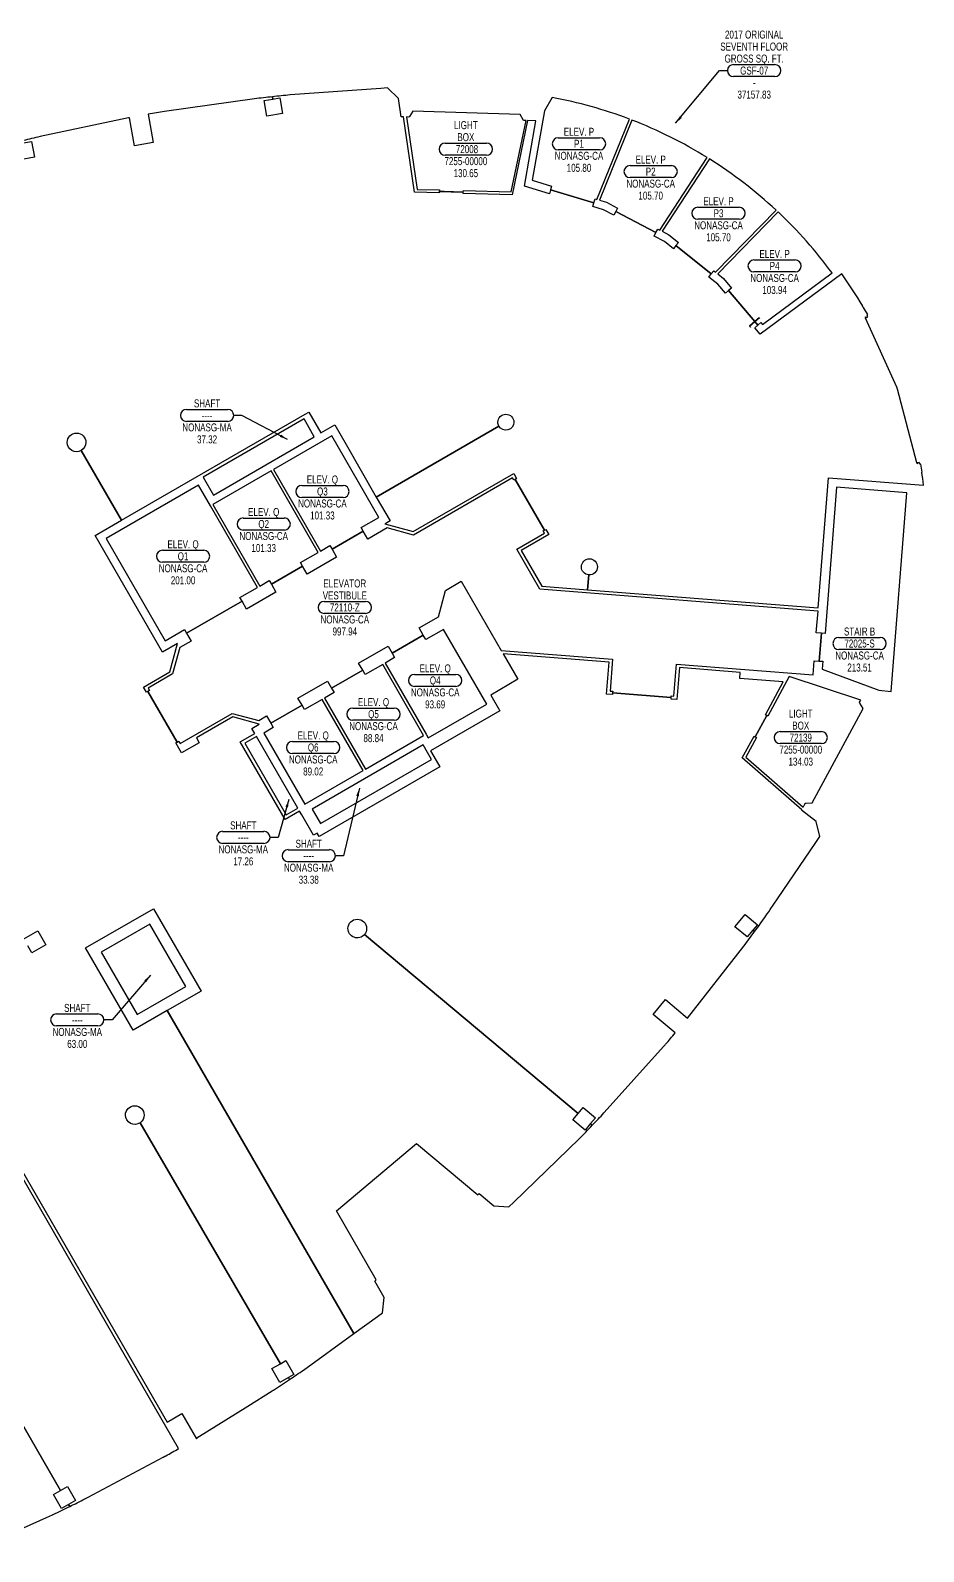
# Model space of a CAD drawing. Extents: x -1771 to 1417, y 4912 to 7408.
# Drawn here: x 78 to 1417, y 5127 to 7408 of the extents above; entities that cross this region are included whole.
import ezdxf
from ezdxf.enums import TextEntityAlignment as Align

# ---------------------------------------------------------------- set-up
doc = ezdxf.new("R2010")
doc.units = 0
doc.header["$LTSCALE"] = 48
doc.header["$MEASUREMENT"] = 0
doc.layers.get('0').update_dxf_attribs({"linetype": 'CONTINUOUS'})
for name, color, linetype in [('AREA', 3, 'CONTINUOUS'), ('AREA2', 1, 'CONTINUOUS'), ('COSTC', 6, 'CONTINUOUS'), ('PLINE2', 5, 'CONTINUOUS'), ('ROOMNA', 4, 'CONTINUOUS'), ('ROOMNO', 4, 'CONTINUOUS'), ('ROOMOV', 4, 'CONTINUOUS')]:
    doc.layers.add(name, color=color, linetype=linetype)
doc.dimstyles.get("Standard").update_dxf_attribs({"dimtxt": 0.18, "dimasz": 12, "dimexe": 0.18, "dimexo": 0.0625, "dimgap": 0.09, "dimtad": 0, "dimtih": 1, "dimtoh": 1, "dimdec": 4, "dimzin": 0, "dimtxsty": 'STANDARD', "dimcen": 0.09, "dimazin": 3, "dimtfac": 1, "dimtdec": 4, "dimtofl": 0, "dimtmove": 0, "dimatfit": 3, "dimtolj": 1, "dimtzin": 0})

# ---------------------------------------------------------------- blocks, each defined once
blk = doc.blocks.new('ROOM')
at = {"layer": 'ROOMOV'}
for p, q in [((-31, 9), (31, 9)), ((31, -9), (-31, -9))]:
    blk.add_line(p, q, dxfattribs=at)
for centre, start, end in [((-31, 0), 90, 270), ((31, 0), 270, 90)]:
    blk.add_arc(centre, 9.04, start, end, dxfattribs=at)
at = {"width": 0.75, "flags": 1}
for tag, p in [('FLTYPE', (-60, -48)), ('FLFIN', (-60, -36)), ('USER1', (60, -48)), ('ICRA', (60, -36)), ('FLCOND', (-60, -60)), ('USER2', (60, -60)), ('WLTYPE', (-60, -84)), ('WLFIN', (-60, -72)), ('BLDG', (-24, -84)), ('SITE', (-24, -72)), ('UCODE', (24, -72)), ('UDESC', (24, -84)), ('USER3', (60, -72)), ('USER4', (60, -84)), ('WLCOND', (-60, -96)), ('CLFIN', (-60, -108)), ('COSTCD', (-24, -108)), ('FLR', (-24, -96)), ('FCODE', (24, -96)), ('FDESC', (24, -108)), ('USER5', (60, -96)), ('USER6', (60, -108)), ('CLCOND', (-60, -132)), ('CLTYPE', (-60, -120)), ('DEPTD', (-24, -120)), ('RDES', (-24, -132)), ('CONTACT', (24, -132)), ('DIVISION', (24, -120)), ('USER7', (60, -120)), ('USER8', (60, -132)), ('CLHT', (-60, -144)), ('BASE', (-60, -156)), ('CHDATE', (-24, -144)), ('CBACK', (-24, -156)), ('PRCONTACT', (24, -156)), ('OCCUP', (24, -144)), ('BLOCK2', (60, -156)), ('BLOCK', (60, -144))]:
    blk.add_attdef(tag, text='', height=6, dxfattribs=at).set_placement(p, align=Align.MIDDLE_CENTER)
at = {"layer": 'AREA', "width": 0.75}
blk.add_attdef('AREA', text='', height=12, dxfattribs=at).set_placement((0, -36), align=Align.MIDDLE_CENTER)
at = {"layer": 'AREA2', "width": 0.75}
blk.add_attdef('AREA2', text='', height=12, dxfattribs=at).set_placement((0, -36), align=Align.MIDDLE_CENTER)
at = {"layer": 'COSTC', "width": 0.75}
blk.add_attdef('COSTC', text='', height=12, dxfattribs=at).set_placement((0, -18), align=Align.MIDDLE_CENTER)
at = {"layer": 'ROOMNA', "width": 0.75}
for tag, p in [('RMNAA', (0, 54)), ('RMNAC', (0, 18)), ('RMNAB', (0, 36))]:
    blk.add_attdef(tag, text='', height=12, dxfattribs=at).set_placement(p, align=Align.MIDDLE_CENTER)
at = {"layer": 'ROOMNO', "width": 0.75}
blk.add_attdef('RMNU', text='', height=12, dxfattribs=at).set_placement((0, 0), align=Align.MIDDLE_CENTER)

msp = doc.modelspace()

# ---------------------------------------------------------------- linework, layer by layer
at = {"layer": 'PLINE2', "color": 6}
for points in [[(5.6, 5800.7), (282.6, 5321, 0.946878), (282.6, 5321), (304.8, 5333.9), (326.7, 5296.1), (327.1, 5296.4, -0.555541), (327.1, 5296.4), (326.7, 5297), (327.4, 5297.4), (403.5, 5344.8), (440.4, 5367.9), (441.8, 5368.7), (442.4, 5369.1, 0.002582), (466.4, 5385.1), (464.8, 5387.9), (451.8, 5380.4), (439.8, 5401.2), (452.7, 5408.6), (242.2, 5769.9, -0.606039), (220.2, 5781.4, -1), (248.2, 5781.4, -0.2453), (242.2, 5769.9), (452.7, 5408.6), (460.6, 5413.2), (472.6, 5392.4), (464.8, 5387.9), (466.4, 5385.1, 0.00224), (487.1, 5399.1), (562.7, 5453.8), (283, 5938.1), (231.8, 5908.6), (160.5, 6032), (262.5, 6090.8), (333.8, 5967.4), (283, 5938.1), (562.7, 5453.8), (597.9, 5479.2), (597.9, 5479.2), (605.7, 5484.9), (608.2, 5507.6), (594, 5532.2), (596.3, 5534.2), (536.4, 5638), (656.5, 5738.7), (748.3, 5661.7), (750.6, 5663.7), (772.4, 5645.4), (795.2, 5643.9), (802.4, 5650.9), (802.4, 5650.9), (900.3, 5745.8, 0.002561), (920.2, 5766.3), (917.5, 5768.6), (909.4, 5758.9), (891, 5774.3), (899.1, 5784), (578.5, 6052.2, -0.700716), (553.8, 6061.2, -1), (581.8, 6061.2, -0.175975), (578.5, 6052.2), (899.1, 5784), (906.4, 5792.7), (924.8, 5777.3), (917.5, 5768.6), (920.2, 5766.3, 0.002262), (937.6, 5784.6), (938.1, 5785.2), (938.1, 5785.2), (1027.1, 5884.2), (1028.2, 5885.5), (1029.2, 5886.5), (1030, 5887.5, 0.002059), (1044.6, 5904.7), (1011.6, 5932.4), (1030.1, 5954.5), (1063, 5926.9), (1147.4, 6034.6, 0.002435), (1163.5, 6056.5), (1160.8, 6058.6), (1152.4, 6048.5), (1134, 6063.9), (1149.4, 6082.3), (1167.8, 6066.9), (1160.8, 6058.6), (1163.5, 6056.5, 0.0025), (1178.8, 6077.7), (1179.1, 6078.1), (1179.5, 6078.7), (1182.4, 6083), (1184.7, 6086.3), (1186.8, 6089.5), (1197.8, 6105.7), (1255.2, 6190.3), (1255.2, 6190.3), (1256.2, 6191.8), (1256.2, 6191.8), (1261.3, 6199.3), (1255.8, 6221.5), (1234, 6238.8), (1234.2, 6239.3), (1145.1, 6317.2), (1162.7, 6349.8), (1164.5, 6348.8), (1181.6, 6380.5), (1179.7, 6381.5), (1206.4, 6431.1), (1206.4, 6431.1), (1141.4, 6436.2), (1142.1, 6445.2), (1050.8, 6452.4), (1047, 6404.5), (1038.2, 6405.2), (1038.4, 6407.7), (950.6, 6414.5), (950.5, 6412.1), (941.6, 6412.8), (945.4, 6460.7), (786.6, 6473.1), (808.7, 6434.9), (767.8, 6411.3), (781.4, 6387.7), (677.7, 6327.8), (686.2, 6313), (691.7, 6303.6), (510.5, 6199), (507.5, 6204.2), (502.3, 6201.2), (484.8, 6231.5), (481.4, 6237.3), (459.5, 6224.7), (392.3, 6341.1), (414.2, 6353.8), (409.8, 6361.3), (420.8, 6367.7), (381.1, 6378.4), (326.7, 6347), (330.8, 6339.8), (304.4, 6324.6), (300.3, 6331.7), (300.3, 6331.7), (295.8, 6339.4), (297.9, 6340.6), (253.9, 6416.8), (251.8, 6415.6), (247.4, 6423.3), (286.8, 6446.1), (298.2, 6488.6), (275.7, 6475.6), (174.7, 6650.5), (214.3, 6673.4), (153.9, 6778.1, -0.57735), (132.9, 6790.2, -1), (160.9, 6790.2, -0.26795), (153.9, 6778.1), (214.3, 6673.4), (489.9, 6832.5), (495.1, 6835.5), (513.1, 6804.3), (533.9, 6816.3), (550.9, 6786.9), (596.3, 6708.3), (780.2, 6814.5, -0.131652), (778.6, 6820.5, -1), (802.6, 6820.5, -0.767328), (780.2, 6814.5), (596.3, 6708.3), (616.9, 6672.6), (611.9, 6669.7), (608.9, 6667.9), (651.4, 6656.5), (802.3, 6743.7), (806.7, 6736), (804.6, 6734.8), (848.6, 6658.6), (850.7, 6659.8), (855.2, 6652.1), (813.6, 6628.1), (844.5, 6574.6), (913.1, 6569.3), (914.9, 6591.6, -0.391469), (903.8, 6603.6, -1), (927.8, 6603.6, -0.43733), (914.9, 6591.6), (913.1, 6569.3), (1259, 6542.1), (1274.2, 6737.3), (1416.8, 6726.2, 0.007183), (1414.2, 6745.7), (1414.5, 6745.7, 0.004407), (1412.6, 6757.6), (1411.4, 6757.4), (1411.1, 6758.7), (1410.5, 6758.6), (1410.2, 6760.3), (1407.3, 6759.8), (1407.6, 6758.2), (1407.5, 6758.2), (1407.3, 6759.2), (1406.6, 6759.1), (1406.5, 6759.8), (1377.9, 6870), (1376.9, 6872.8), (1329.9, 6976.4), (1329.5, 6977.1), (1330.1, 6977.5), (1329.6, 6978.3), (1329.7, 6978.4), (1330.5, 6976.9), (1333.1, 6978.3), (1332.2, 6979.8), (1332.8, 6980.1), (1332.1, 6981.4), (1333.1, 6981.9, 0.004563), (1326.8, 6992.7), (1326.4, 6993), (1326.4, 6993, 0.00064), (1325.5, 6994.5), (1325.6, 6994.6, 0.021006), (1294.1, 7042.8), (1172, 6952.4), (1163.8, 6962.1), (1168.3, 6966), (1163.8, 6971.3), (1156.1, 6964.7), (1157.4, 6963.2), (1157.8, 6963.6), (1157.8, 6963.6), (1157.3, 6963.2), (1156, 6964.7), (1163.8, 6971.3), (1124.4, 7017.9), (1119.8, 7014), (1108.5, 7027.3), (1094.9, 7038.2), (1098.6, 7042.9), (1045.5, 7085.3), (1041.8, 7080.6), (1028.2, 7091.5), (1012.7, 7099.6), (1015.5, 7104.9), (955.2, 7136.4), (952.4, 7131.1), (937, 7139.2), (921, 7143.9), (922.7, 7149.6), (857.5, 7169), (855.8, 7163.2), (818.4, 7174.3), (835.7, 7272.4), (823.1, 7272.7), (800.1, 7161.6), (726.7, 7163.6), (726.8, 7165.7), (698, 7166.5), (690.8, 7166.7), (690.8, 7164.5), (653.8, 7165.5), (637.3, 7278.3), (633.7, 7278.4), (629.7, 7306), (613.2, 7321.8), (603.2, 7321), (603.2, 7321), (467.2, 7311.2, 0.002388), (440.6, 7308.5), (441.1, 7305.1), (451.8, 7307), (455.9, 7283.4), (432.3, 7279.2), (428.1, 7302.9), (441.1, 7305.1), (440.6, 7308.5, 0.002432), (413.7, 7305.5), (278.6, 7286.4, 0.002195), (254.5, 7282.3), (262, 7239.8), (233.6, 7234.8), (226.1, 7277.1), (224.9, 7276.9), (92.2, 7248.8, 0.002323), (67, 7242.7)], [(-86.1, 5580.2), (122.9, 5218.2), (133.3, 5224.2), (145.3, 5203.4), (134.9, 5197.4), (136.6, 5194.4, 0.003244), (159.3, 5205.7), (159.8, 5205.9), (160.5, 5206.3), (164.4, 5208.4), (276.6, 5268.2), (279.5, 5269.7), (280.1, 5270.1), (280.7, 5270.4, 0.002057), (299.9, 5281.3), (3.9, 5794.1)], [(-12.3, 5126.8), (101.6, 5177.8), (110.8, 5182), (111.4, 5182.3), (112, 5182.5, 0.002447), (136.6, 5194.4), (134.9, 5197.4), (124.5, 5191.4), (112.5, 5212.2), (122.9, 5218.2), (-86.1, 5580.2, -0.57735)]]:
    msp.add_lwpolyline(points, format="xyb", dxfattribs=at)
for points in [[(975.7, 7275.1, 0.044736), (859.8, 7307.5), (848.5, 7287.3), (830.2, 7183.3), (859.2, 7174.7), (857.5, 7169), (922.7, 7149.6), (924.4, 7155.4), (927, 7154.6)], [(1092.3, 7217.5, 0.046853), (979.5, 7273.6), (930.8, 7153.5), (941.5, 7150.3), (958, 7141.7), (955.2, 7136.4), (1015.5, 7104.9), (1018.3, 7110.2), (1021.3, 7108.6)], [(1095.7, 7215.3), (1024.9, 7106.8), (1034.7, 7101.6), (1049.3, 7090), (1045.5, 7085.3), (1098.6, 7042.9), (1102.4, 7047.5), (1105.1, 7045.4), (1195.7, 7138.5, 0.046853)], [(1198.6, 7135.8), (1108.2, 7042.9), (1116.9, 7035.9), (1128.9, 7021.7), (1124.4, 7017.9), (1163.8, 6971.3), (1170.3, 6976.8), (1170.8, 6976.2), (1170.8, 6976.2), (1170.3, 6976.8), (1163.8, 6971.3), (1168.3, 6966), (1172.9, 6969.9), (1175.2, 6967.2), (1279.6, 7044.4, 0.045393)]]:
    msp.add_lwpolyline(points, format="xyb", close=True, dxfattribs=at)
for points in [[(820.8, 7272.9), (817.2, 7273), (817.2, 7272.9), (816.8, 7272.9), (816.3, 7273.8), (811.9, 7281.9), (651.2, 7286.7), (646.3, 7279), (645.5, 7277.8), (645.5, 7278), (645.3, 7278), (645.3, 7278.1), (641.6, 7278.2), (657.5, 7169.7), (690.9, 7168.8), (690.8, 7166.7), (726.8, 7165.7), (726.9, 7167.8), (798.7, 7165.9)], [(503.4, 6798.7), (488, 6825.3), (336.7, 6738), (352, 6711.3)], [(529.5, 6799.9), (442, 6749.4), (512.5, 6627.3), (526.8, 6635.6), (530.1, 6630), (576.8, 6657), (573.6, 6662.6), (600, 6677.8)], [(807, 6629.9), (848.5, 6653.9), (846.5, 6657.4), (848.6, 6658.6), (804.6, 6734.8), (802.5, 6733.6), (800.5, 6737), (652.1, 6651.3), (612.4, 6661.9), (583.6, 6645.3), (576.8, 6657), (530.1, 6630), (536.8, 6618.3), (492.6, 6592.8), (485.9, 6604.5), (439.1, 6577.5), (445.9, 6565.8), (401.7, 6540.3), (395, 6552), (311.8, 6504), (318.6, 6492.3), (301.6, 6482.5), (291, 6442.9), (254.1, 6421.5), (256.1, 6418.1), (253.9, 6416.8), (297.9, 6340.6), (300.1, 6341.9), (302.1, 6338.4), (380.4, 6383.6), (420, 6373), (431.9, 6379.9), (438.2, 6369.1), (485, 6396.1), (478.8, 6406.8), (522.9, 6432.3), (529.1, 6421.6), (575.9, 6448.6), (569.7, 6459.3), (613.9, 6484.8), (620.1, 6474.1), (666.8, 6501.1), (660.6, 6511.9), (689.4, 6528.6), (700.1, 6568.2), (723.8, 6581.9), (783.7, 6478.2), (950.6, 6465.1), (946.8, 6417.3), (950.8, 6417), (950.6, 6414.5), (1038.4, 6407.7), (1038.6, 6410.1), (1042.6, 6409.8), (1046.3, 6457.6), (1251.1, 6441.6), (1252.8, 6462.8), (1260.4, 6462.3), (1263.7, 6504.2), (1256, 6504.7), (1258.6, 6537.3), (841.5, 6570)], [(438.6, 6747.4), (351.1, 6696.9), (421.6, 6574.8), (435.9, 6583.1), (439.1, 6577.5), (485.9, 6604.5), (482.6, 6610.1), (509.1, 6625.3)], [(347.6, 6694.9), (329.6, 6726.1), (191.1, 6646.1), (279.6, 6492.8), (308.6, 6509.6), (311.8, 6504), (395, 6552), (391.7, 6557.6), (418.1, 6572.8), (347.6, 6694.9)], [(1391.8, 6714.8), (1286.4, 6723.1), (1269.2, 6503.8), (1263.7, 6504.2), (1260.4, 6462.3), (1265.9, 6461.9), (1264.9, 6450), (1349.9, 6418.8), (1368.5, 6416.5)], [(697, 6509.8), (670.6, 6494.6), (666.8, 6501.1), (620.1, 6474.1), (623.8, 6467.6), (609.5, 6459.3), (671, 6352.8), (671, 6352.8), (674.3, 6347.2), (761.8, 6397.7)], [(605.9, 6457.2), (579.6, 6442.1), (575.9, 6448.6), (529.1, 6421.6), (532.9, 6415.1), (518.6, 6406.8), (580.1, 6300.3), (667.3, 6350.7)], [(1326.1, 6391.3), (1321.3, 6399.2), (1320.8, 6400.1), (1320.9, 6400.4), (1321, 6400.4), (1322.7, 6403.6), (1215.5, 6439), (1183.5, 6379.5), (1181.6, 6380.5), (1164.5, 6348.8), (1166.4, 6347.8), (1150.5, 6318.2), (1236.3, 6243.1), (1237.4, 6245.2), (1237.4, 6245.2), (1237.7, 6245.8), (1237.8, 6245.7), (1239.5, 6248.9), (1239.4, 6249), (1239.6, 6249.3), (1240.6, 6249.3), (1249.9, 6249.7)], [(515.1, 6404.8), (488.7, 6389.6), (485, 6396.1), (438.2, 6369.1), (441.9, 6362.6), (427.7, 6354.3), (489.2, 6247.9), (576.6, 6298.3)], [(416.8, 6349.2), (399.4, 6339.2), (461.4, 6231.8), (478.8, 6241.9)], [(679.1, 6314.8), (673.1, 6325.2), (666.6, 6336.4), (500.3, 6240.4), (512.9, 6218.8)], [(256.8, 6067.6), (184, 6025.6), (238, 5932.1), (310.8, 5974.1)]]:
    msp.add_lwpolyline(points, close=True, dxfattribs=at)
for points in [[(67.6, 7239.3), (79.5, 7241.4), (83.7, 7217.8), (60, 7213.6)], [(67.8, 6045.6), (88.6, 6057.6), (100.6, 6036.8), (79.8, 6024.8), (73.8, 6035.2)]]:
    msp.add_lwpolyline(points, dxfattribs=at)

# ---------------------------------------------------------------- block references
at = {"layer": 'ROOMNO'}
ref = msp.add_blockref('ROOM', (1162.9, 7347.8), dxfattribs=at)
ref.add_attrib('RMNU', 'GSF-07', dxfattribs={"height": 12, "width": 0.75}).set_placement((1162.9, 7347.8), align=Align.MIDDLE_CENTER)
ref.add_attrib('RMNAA', '2017 ORIGINAL', dxfattribs={"layer": 'ROOMNA', "height": 12, "width": 0.75}).set_placement((1162.9, 7401.8), align=Align.MIDDLE_CENTER)
ref.add_attrib('RMNAB', 'SEVENTH FLOOR', dxfattribs={"layer": 'ROOMNA', "height": 12, "width": 0.75}).set_placement((1162.9, 7383.8), align=Align.MIDDLE_CENTER)
ref.add_attrib('RMNAC', 'GROSS SQ. FT.', dxfattribs={"layer": 'ROOMNA', "height": 12, "width": 0.75}).set_placement((1162.9, 7365.8), align=Align.MIDDLE_CENTER)
ref.add_attrib('COSTC', '-', dxfattribs={"layer": 'COSTC', "height": 12, "width": 0.75}).set_placement((1162.9, 7329.8), align=Align.MIDDLE_CENTER)
ref.add_attrib('AREA', '37157.83', dxfattribs={"layer": 'AREA', "height": 12, "width": 0.75}).set_placement((1162.9, 7311.8), align=Align.MIDDLE_CENTER)
ref = msp.add_blockref('ROOM', (730.6, 7230), dxfattribs=at)
ref.add_attrib('RMNU', ' 72008', dxfattribs={"height": 12, "width": 0.75}).set_placement((730.6, 7230), align=Align.MIDDLE_CENTER)
ref.add_attrib('RMNAB', 'LIGHT', dxfattribs={"layer": 'ROOMNA', "height": 12, "width": 0.75}).set_placement((730.6, 7266), align=Align.MIDDLE_CENTER)
ref.add_attrib('RMNAC', 'BOX', dxfattribs={"layer": 'ROOMNA', "height": 12, "width": 0.75}).set_placement((730.6, 7248), align=Align.MIDDLE_CENTER)
ref.add_attrib('COSTC', '7255-00000', dxfattribs={"layer": 'COSTC', "height": 12, "width": 0.75}).set_placement((730.6, 7212), align=Align.MIDDLE_CENTER)
ref.add_attrib('AREA2', '130.65', dxfattribs={"layer": 'AREA2', "height": 12, "width": 0.75}).set_placement((730.6, 7194), align=Align.MIDDLE_CENTER)
ref = msp.add_blockref('ROOM', (900.2, 7238), dxfattribs=at)
ref.add_attrib('RMNU', 'P1', dxfattribs={"height": 12, "width": 0.75}).set_placement((900.2, 7238), align=Align.MIDDLE_CENTER)
ref.add_attrib('RMNAC', 'ELEV. P', dxfattribs={"layer": 'ROOMNA', "height": 12, "width": 0.75}).set_placement((900.2, 7256), align=Align.MIDDLE_CENTER)
ref.add_attrib('COSTC', 'NONASG-CA', dxfattribs={"layer": 'COSTC', "height": 12, "width": 0.75}).set_placement((900.2, 7220), align=Align.MIDDLE_CENTER)
ref.add_attrib('AREA2', '105.80', dxfattribs={"layer": 'AREA2', "height": 12, "width": 0.75}).set_placement((900.2, 7202), align=Align.MIDDLE_CENTER)
ref = msp.add_blockref('ROOM', (1007.7, 7196.3), dxfattribs=at)
ref.add_attrib('RMNU', 'P2', dxfattribs={"height": 12, "width": 0.75}).set_placement((1007.7, 7196.3), align=Align.MIDDLE_CENTER)
ref.add_attrib('RMNAC', 'ELEV. P', dxfattribs={"layer": 'ROOMNA', "height": 12, "width": 0.75}).set_placement((1007.7, 7214.3), align=Align.MIDDLE_CENTER)
ref.add_attrib('COSTC', 'NONASG-CA', dxfattribs={"layer": 'COSTC', "height": 12, "width": 0.75}).set_placement((1007.7, 7178.3), align=Align.MIDDLE_CENTER)
ref.add_attrib('AREA2', '105.70', dxfattribs={"layer": 'AREA2', "height": 12, "width": 0.75}).set_placement((1007.7, 7160.3), align=Align.MIDDLE_CENTER)
ref = msp.add_blockref('ROOM', (1109.4, 7133.8), dxfattribs=at)
ref.add_attrib('RMNU', 'P3', dxfattribs={"height": 12, "width": 0.75}).set_placement((1109.4, 7133.8), align=Align.MIDDLE_CENTER)
ref.add_attrib('RMNAC', 'ELEV. P', dxfattribs={"layer": 'ROOMNA', "height": 12, "width": 0.75}).set_placement((1109.4, 7151.8), align=Align.MIDDLE_CENTER)
ref.add_attrib('COSTC', 'NONASG-CA', dxfattribs={"layer": 'COSTC', "height": 12, "width": 0.75}).set_placement((1109.4, 7115.8), align=Align.MIDDLE_CENTER)
ref.add_attrib('AREA2', '105.70', dxfattribs={"layer": 'AREA2', "height": 12, "width": 0.75}).set_placement((1109.4, 7097.8), align=Align.MIDDLE_CENTER)
ref = msp.add_blockref('ROOM', (1193.5, 7054.8), dxfattribs=at)
ref.add_attrib('RMNU', 'P4', dxfattribs={"height": 12, "width": 0.75}).set_placement((1193.5, 7054.8), align=Align.MIDDLE_CENTER)
ref.add_attrib('RMNAC', 'ELEV. P', dxfattribs={"layer": 'ROOMNA', "height": 12, "width": 0.75}).set_placement((1193.5, 7072.8), align=Align.MIDDLE_CENTER)
ref.add_attrib('COSTC', 'NONASG-CA', dxfattribs={"layer": 'COSTC', "height": 12, "width": 0.75}).set_placement((1193.5, 7036.8), align=Align.MIDDLE_CENTER)
ref.add_attrib('AREA2', '103.94', dxfattribs={"layer": 'AREA2', "height": 12, "width": 0.75}).set_placement((1193.5, 7018.8), align=Align.MIDDLE_CENTER)
ref = msp.add_blockref('ROOM', (342.6, 6830.7), dxfattribs=at)
ref.add_attrib('RMNU', '----', dxfattribs={"height": 12, "width": 0.75}).set_placement((342.6, 6830.7), align=Align.MIDDLE_CENTER)
ref.add_attrib('RMNAC', 'SHAFT', dxfattribs={"layer": 'ROOMNA', "height": 12, "width": 0.75}).set_placement((342.6, 6848.7), align=Align.MIDDLE_CENTER)
ref.add_attrib('COSTC', 'NONASG-MA', dxfattribs={"layer": 'COSTC', "height": 12, "width": 0.75}).set_placement((342.6, 6812.7), align=Align.MIDDLE_CENTER)
ref.add_attrib('AREA2', '37.32', dxfattribs={"layer": 'AREA2', "height": 12, "width": 0.75}).set_placement((342.6, 6794.7), align=Align.MIDDLE_CENTER)
ref = msp.add_blockref('ROOM', (515.5, 6716.6), dxfattribs=at)
ref.add_attrib('RMNU', 'Q3', dxfattribs={"height": 12, "width": 0.75}).set_placement((515.5, 6716.6), align=Align.MIDDLE_CENTER)
ref.add_attrib('RMNAC', 'ELEV. Q', dxfattribs={"layer": 'ROOMNA', "height": 12, "width": 0.75}).set_placement((515.5, 6734.6), align=Align.MIDDLE_CENTER)
ref.add_attrib('COSTC', 'NONASG-CA', dxfattribs={"layer": 'COSTC', "height": 12, "width": 0.75}).set_placement((515.5, 6698.6), align=Align.MIDDLE_CENTER)
ref.add_attrib('AREA2', '101.33', dxfattribs={"layer": 'AREA2', "height": 12, "width": 0.75}).set_placement((515.5, 6680.6), align=Align.MIDDLE_CENTER)
ref = msp.add_blockref('ROOM', (427.5, 6667.8), dxfattribs=at)
ref.add_attrib('RMNU', 'Q2', dxfattribs={"height": 12, "width": 0.75}).set_placement((427.5, 6667.8), align=Align.MIDDLE_CENTER)
ref.add_attrib('RMNAC', 'ELEV. Q', dxfattribs={"layer": 'ROOMNA', "height": 12, "width": 0.75}).set_placement((427.5, 6685.8), align=Align.MIDDLE_CENTER)
ref.add_attrib('COSTC', 'NONASG-CA', dxfattribs={"layer": 'COSTC', "height": 12, "width": 0.75}).set_placement((427.5, 6649.8), align=Align.MIDDLE_CENTER)
ref.add_attrib('AREA2', '101.33', dxfattribs={"layer": 'AREA2', "height": 12, "width": 0.75}).set_placement((427.5, 6631.8), align=Align.MIDDLE_CENTER)
ref = msp.add_blockref('ROOM', (306.6, 6619.4), dxfattribs=at)
ref.add_attrib('RMNU', 'Q1', dxfattribs={"height": 12, "width": 0.75}).set_placement((306.6, 6619.4), align=Align.MIDDLE_CENTER)
ref.add_attrib('RMNAC', 'ELEV. Q', dxfattribs={"layer": 'ROOMNA', "height": 12, "width": 0.75}).set_placement((306.6, 6637.4), align=Align.MIDDLE_CENTER)
ref.add_attrib('COSTC', 'NONASG-CA', dxfattribs={"layer": 'COSTC', "height": 12, "width": 0.75}).set_placement((306.6, 6601.4), align=Align.MIDDLE_CENTER)
ref.add_attrib('AREA2', '201.00', dxfattribs={"layer": 'AREA2', "height": 12, "width": 0.75}).set_placement((306.6, 6583.4), align=Align.MIDDLE_CENTER)
ref = msp.add_blockref('ROOM', (549.1, 6542.7), dxfattribs=at)
ref.add_attrib('RMNU', '72110-Z', dxfattribs={"height": 12, "width": 0.75}).set_placement((549.1, 6542.7), align=Align.MIDDLE_CENTER)
ref.add_attrib('RMNAB', 'ELEVATOR', dxfattribs={"layer": 'ROOMNA', "height": 12, "width": 0.75}).set_placement((549.1, 6578.7), align=Align.MIDDLE_CENTER)
ref.add_attrib('RMNAC', 'VESTIBULE', dxfattribs={"layer": 'ROOMNA', "height": 12, "width": 0.75}).set_placement((549.1, 6560.7), align=Align.MIDDLE_CENTER)
ref.add_attrib('COSTC', 'NONASG-CA', dxfattribs={"layer": 'COSTC', "height": 12, "width": 0.75}).set_placement((549.1, 6524.7), align=Align.MIDDLE_CENTER)
ref.add_attrib('AREA2', '997.94', dxfattribs={"layer": 'AREA2', "height": 12, "width": 0.75}).set_placement((549.1, 6506.7), align=Align.MIDDLE_CENTER)
ref = msp.add_blockref('ROOM', (1320.9, 6488.6), dxfattribs=at)
ref.add_attrib('RMNU', '72025-S', dxfattribs={"height": 12, "width": 0.75}).set_placement((1320.9, 6488.6), align=Align.MIDDLE_CENTER)
ref.add_attrib('RMNAC', 'STAIR B', dxfattribs={"layer": 'ROOMNA', "height": 12, "width": 0.75}).set_placement((1320.9, 6506.6), align=Align.MIDDLE_CENTER)
ref.add_attrib('COSTC', 'NONASG-CA', dxfattribs={"layer": 'COSTC', "height": 12, "width": 0.75}).set_placement((1320.9, 6470.6), align=Align.MIDDLE_CENTER)
ref.add_attrib('AREA2', '213.51', dxfattribs={"layer": 'AREA2', "height": 12, "width": 0.75}).set_placement((1320.9, 6452.6), align=Align.MIDDLE_CENTER)
ref = msp.add_blockref('ROOM', (684.6, 6433.3), dxfattribs=at)
ref.add_attrib('RMNU', 'Q4', dxfattribs={"height": 12, "width": 0.75}).set_placement((684.6, 6433.3), align=Align.MIDDLE_CENTER)
ref.add_attrib('RMNAC', 'ELEV. Q', dxfattribs={"layer": 'ROOMNA', "height": 12, "width": 0.75}).set_placement((684.6, 6451.3), align=Align.MIDDLE_CENTER)
ref.add_attrib('COSTC', 'NONASG-CA', dxfattribs={"layer": 'COSTC', "height": 12, "width": 0.75}).set_placement((684.6, 6415.3), align=Align.MIDDLE_CENTER)
ref.add_attrib('AREA2', '93.69', dxfattribs={"layer": 'AREA2', "height": 12, "width": 0.75}).set_placement((684.6, 6397.3), align=Align.MIDDLE_CENTER)
ref = msp.add_blockref('ROOM', (592.1, 6382.7), dxfattribs=at)
ref.add_attrib('RMNU', 'Q5', dxfattribs={"height": 12, "width": 0.75}).set_placement((592.1, 6382.7), align=Align.MIDDLE_CENTER)
ref.add_attrib('RMNAC', 'ELEV. Q', dxfattribs={"layer": 'ROOMNA', "height": 12, "width": 0.75}).set_placement((592.1, 6400.7), align=Align.MIDDLE_CENTER)
ref.add_attrib('COSTC', 'NONASG-CA', dxfattribs={"layer": 'COSTC', "height": 12, "width": 0.75}).set_placement((592.1, 6364.7), align=Align.MIDDLE_CENTER)
ref.add_attrib('AREA2', '88.84', dxfattribs={"layer": 'AREA2', "height": 12, "width": 0.75}).set_placement((592.1, 6346.7), align=Align.MIDDLE_CENTER)
ref = msp.add_blockref('ROOM', (1232.7, 6347.5), dxfattribs=at)
ref.add_attrib('RMNU', '72139', dxfattribs={"height": 12, "width": 0.75}).set_placement((1232.7, 6347.5), align=Align.MIDDLE_CENTER)
ref.add_attrib('RMNAB', 'LIGHT', dxfattribs={"layer": 'ROOMNA', "height": 12, "width": 0.75}).set_placement((1232.7, 6383.5), align=Align.MIDDLE_CENTER)
ref.add_attrib('RMNAC', 'BOX', dxfattribs={"layer": 'ROOMNA', "height": 12, "width": 0.75}).set_placement((1232.7, 6365.5), align=Align.MIDDLE_CENTER)
ref.add_attrib('COSTC', '7255-00000', dxfattribs={"layer": 'COSTC', "height": 12, "width": 0.75}).set_placement((1232.7, 6329.5), align=Align.MIDDLE_CENTER)
ref.add_attrib('AREA2', '134.03', dxfattribs={"layer": 'AREA2', "height": 12, "width": 0.75}).set_placement((1232.7, 6311.5), align=Align.MIDDLE_CENTER)
ref = msp.add_blockref('ROOM', (501.7, 6332.7), dxfattribs=at)
ref.add_attrib('RMNU', 'Q6', dxfattribs={"height": 12, "width": 0.75}).set_placement((501.7, 6332.7), align=Align.MIDDLE_CENTER)
ref.add_attrib('RMNAC', 'ELEV. Q', dxfattribs={"layer": 'ROOMNA', "height": 12, "width": 0.75}).set_placement((501.7, 6350.7), align=Align.MIDDLE_CENTER)
ref.add_attrib('COSTC', 'NONASG-CA', dxfattribs={"layer": 'COSTC', "height": 12, "width": 0.75}).set_placement((501.7, 6314.7), align=Align.MIDDLE_CENTER)
ref.add_attrib('AREA2', '89.02', dxfattribs={"layer": 'AREA2', "height": 12, "width": 0.75}).set_placement((501.7, 6296.7), align=Align.MIDDLE_CENTER)
ref = msp.add_blockref('ROOM', (396.9, 6197.9), dxfattribs=at)
ref.add_attrib('RMNU', '----', dxfattribs={"height": 12, "width": 0.75}).set_placement((396.9, 6197.9), align=Align.MIDDLE_CENTER)
ref.add_attrib('RMNAC', 'SHAFT', dxfattribs={"layer": 'ROOMNA', "height": 12, "width": 0.75}).set_placement((396.9, 6215.9), align=Align.MIDDLE_CENTER)
ref.add_attrib('COSTC', 'NONASG-MA', dxfattribs={"layer": 'COSTC', "height": 12, "width": 0.75}).set_placement((396.9, 6179.9), align=Align.MIDDLE_CENTER)
ref.add_attrib('AREA2', '17.26', dxfattribs={"layer": 'AREA2', "height": 12, "width": 0.75}).set_placement((396.9, 6161.9), align=Align.MIDDLE_CENTER)
ref = msp.add_blockref('ROOM', (495, 6170.4), dxfattribs=at)
ref.add_attrib('RMNU', '----', dxfattribs={"height": 12, "width": 0.75}).set_placement((495, 6170.4), align=Align.MIDDLE_CENTER)
ref.add_attrib('RMNAC', 'SHAFT', dxfattribs={"layer": 'ROOMNA', "height": 12, "width": 0.75}).set_placement((495, 6188.4), align=Align.MIDDLE_CENTER)
ref.add_attrib('COSTC', 'NONASG-MA', dxfattribs={"layer": 'COSTC', "height": 12, "width": 0.75}).set_placement((495, 6152.4), align=Align.MIDDLE_CENTER)
ref.add_attrib('AREA2', '33.38', dxfattribs={"layer": 'AREA2', "height": 12, "width": 0.75}).set_placement((495, 6134.4), align=Align.MIDDLE_CENTER)
ref = msp.add_blockref('ROOM', (148, 5924.1), dxfattribs=at)
ref.add_attrib('RMNU', '----', dxfattribs={"height": 12, "width": 0.75}).set_placement((148, 5924.1), align=Align.MIDDLE_CENTER)
ref.add_attrib('RMNAC', 'SHAFT', dxfattribs={"layer": 'ROOMNA', "height": 12, "width": 0.75}).set_placement((148, 5942.1), align=Align.MIDDLE_CENTER)
ref.add_attrib('COSTC', 'NONASG-MA', dxfattribs={"layer": 'COSTC', "height": 12, "width": 0.75}).set_placement((148, 5906.1), align=Align.MIDDLE_CENTER)
ref.add_attrib('AREA2', '63.00', dxfattribs={"layer": 'AREA2', "height": 12, "width": 0.75}).set_placement((148, 5888.1), align=Align.MIDDLE_CENTER)

# ---------------------------------------------------------------- leaders
for points, override in [([(1045.1, 7268.8), (1110.8, 7347.8), (1122.8, 7347.8)], {"dimgap": 0.09, "dimtad": 0}), ([(463.2, 6794.6), (394.7, 6830.7), (382.7, 6830.7)], {"dimgap": 12, "dimtad": 0}), ([(465.4, 6254.7), (449, 6197.9), (437, 6197.9)], {"dimgap": 12, "dimtad": 0}), ([(570.9, 6271.5), (547.1, 6170.4), (535.1, 6170.4)], {"dimgap": 12, "dimtad": 0}), ([(257.8, 5991.2), (200.1, 5924.1), (188.1, 5924.1)], {"dimgap": 12, "dimtad": 0})]:
    msp.add_leader(points, dimstyle='STANDARD', override=override, dxfattribs=at)

doc.saveas('drawing.dxf')
